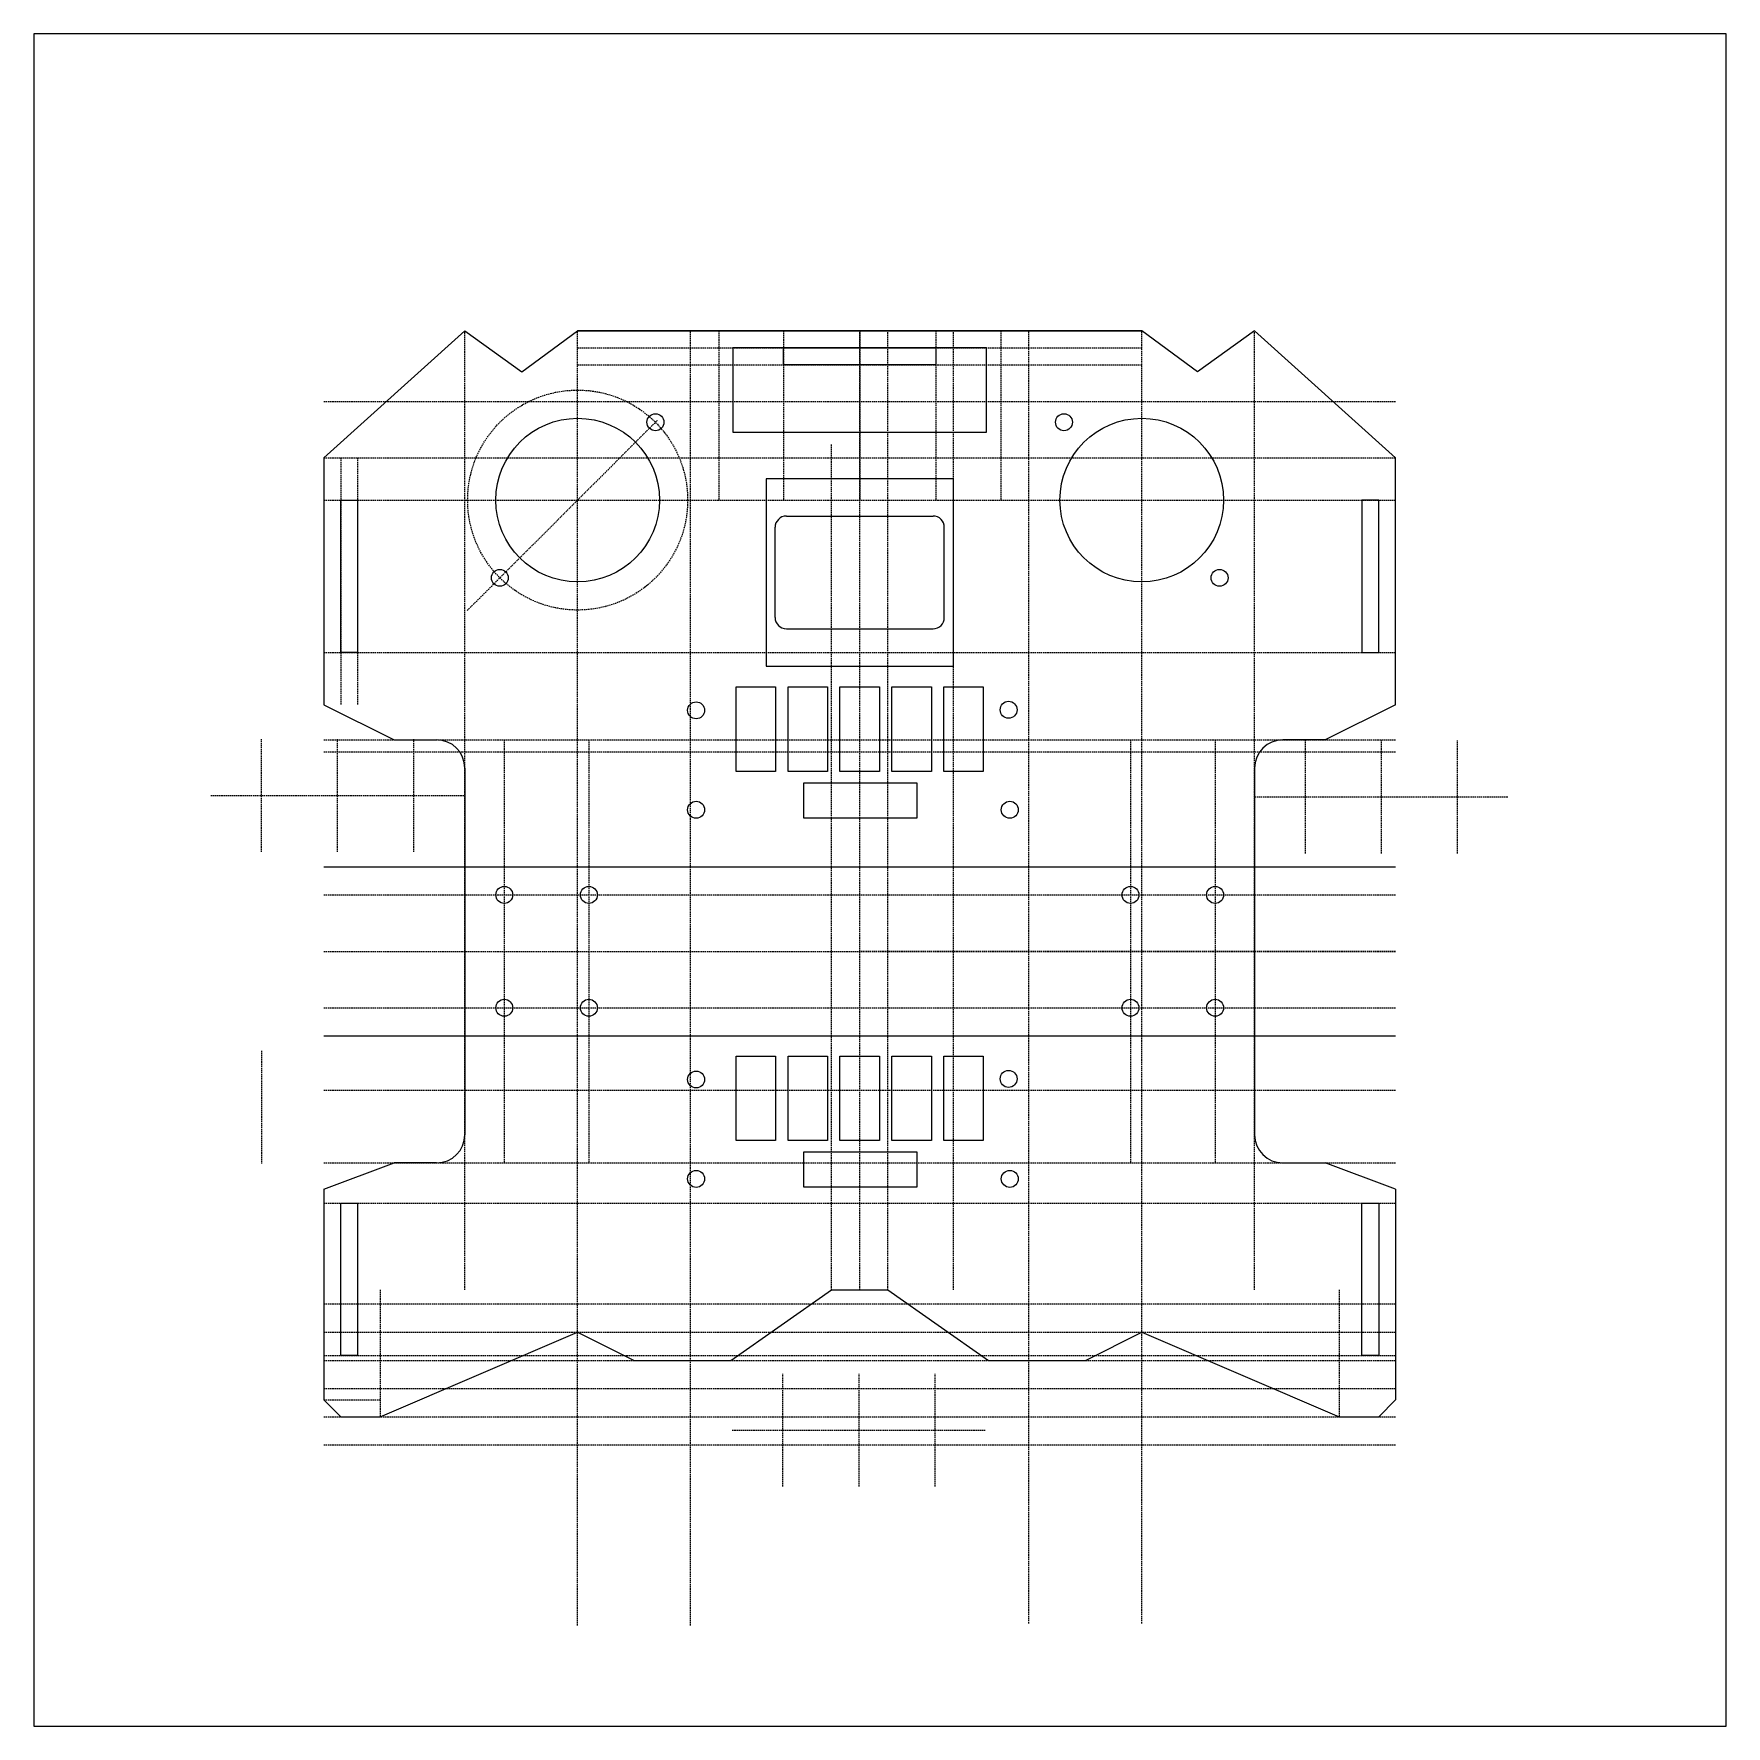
# Model space of a CAD drawing. Header units: millimetres. Extents: x -51 to 249, y -77 to 223.
import ezdxf

# ---------------------------------------------------------------- set-up
doc = ezdxf.new("R2010")
doc.units = ezdxf.units.MM
doc.header["$MEASUREMENT"] = 0
doc.linetypes.add('HIDDEN', pattern=[0.375, 0.25, -0.125])
for name, color, linetype in [('Layer1', 5, 'HIDDEN'), ('Limits', 2, 'Continuous'), ('OL', 1, 'Continuous')]:
    doc.layers.add(name, color=color, linetype=linetype)

msp = doc.modelspace()

# ---------------------------------------------------------------- linework, layer by layer
at = {"layer": 'Layer1'}
for p, q in [((25, 0), (25, 170)), ((45, -59.53), (45, 170)), ((65, -59.53), (65, 170)), ((70, 170), (70, 140)), ((81.5, 170), (81.5, 140)), ((95, 0), (95, 170)), ((95, 170), (95, 140)), ((100, 0), (100, 170)), ((108.5, 170), (108.5, 140)), ((111.6, 0), (111.6, 170)), ((120, 170), (120, 140)), ((125, -59.14), (125, 170)), ((145, -59.14), (145, 170)), ((165, 0), (165, 170)), ((45, 167), (145, 167)), ((45, 164), (145, 164)), ((0, 157.5), (190, 157.5)), ((25.4, 120.4), (59.14, 154.14)), ((90, 0), (90, 150)), ((0, 147.5), (190, 147.5)), ((0, 140), (190, 140)), ((0, 113), (190, 113)), ((-11.05, 77.62), (-11.05, 97.62)), ((0, 97.5), (190, 97.5)), ((2.45, 77.62), (2.45, 97.62)), ((15.95, 77.62), (15.95, 97.62)), ((32, 97.5), (32, 22.5)), ((47, 97.5), (47, 22.5)), ((143, 97.5), (143, 22.5)), ((158, 97.5), (158, 22.5)), ((174, 77.37), (174, 97.37)), ((187.5, 77.37), (187.5, 97.37)), ((201, 77.37), (201, 97.37)), ((0, 95.37), (190, 95.37)), ((-20.05, 87.62), (24.95, 87.62)), ((165, 87.37), (210, 87.37)), ((0, 75), (190, 75)), ((0, 70), (190, 70)), ((0, 60), (190, 60)), ((0, 60), (190, 60)), ((190, 60), (95, 60)), ((0, 50), (190, 50)), ((0, 45), (190, 45)), ((0, 45), (190, 45)), ((-11.05, 42.38), (-11.05, 22.38)), ((0, 35.38), (190, 35.38)), ((0, 22.5), (190, 22.5)), ((0, 15.38), (190, 15.38)), ((180, 0), (180, -22.5)), ((0, -2.5), (190, -2.5)), ((10, 0), (10, -22.5)), ((0, -7.5), (190, -7.5)), ((0, -11.62), (190, -11.62)), ((0, -12.5), (190, -12.5)), ((81.39, -34.89), (81.39, -14.89)), ((94.89, -34.89), (94.89, -14.89)), ((108.39, -34.89), (108.39, -14.89)), ((0, -17.5), (190, -17.5)), ((0, -19.5), (10, -19.5)), ((0, -22.5), (190, -22.5)), ((72.39, -24.89), (117.39, -24.89)), ((0, -27.5), (190, -27.5))]:
    msp.add_line(p, q, dxfattribs=at)
for points in [[(3, 147.5), (3, 103.7)], [(6, 147.5), (6, 103.7)]]:
    msp.add_lwpolyline(points, dxfattribs=at)
msp.add_circle((45, 140), 19.5, dxfattribs=at)
at = {"layer": 'Limits'}
for p, q in [((0, 75), (190, 75)), ((0, 45), (190, 45))]:
    msp.add_line(p, q, dxfattribs=at)
for points in [[(-51.4, -77.35), (248.6, -77.35), (248.6, 222.65), (-51.4, 222.65)], [(72.5, 152.01), (117.5, 152.01), (117.5, 167.01), (72.5, 167.01)], [(78.4, 110.57), (111.6, 110.57), (111.6, 143.77), (78.4, 143.77)]]:
    msp.add_lwpolyline(points, close=True, dxfattribs=at)
at = {"layer": 'OL'}
for p, q in [((0, 147.5), (25, 170)), ((25, 170), (35.11, 162.73)), ((35.11, 162.73), (45, 170)), ((45, 170), (145, 170)), ((154.89, 162.73), (145, 170)), ((165, 170), (154.89, 162.73)), ((190, 147.5), (165, 170)), ((80, 119.17), (80, 135.17)), ((82, 137.17), (108, 137.17)), ((110, 119.17), (110, 135.17)), ((82, 117.17), (108, 117.17)), ((0, 103.7), (12.5, 97.5)), ((190, 103.7), (177.5, 97.5)), ((12.5, 97.5), (20, 97.5)), ((177.5, 97.5), (170, 97.5)), ((25, 92.5), (25, 27.5)), ((165, 92.5), (165, 27.5)), ((95, 60), (95, 60)), ((0, 17.87), (12.5, 22.5)), ((20, 22.5), (12.5, 22.5)), ((170, 22.5), (177.5, 22.5)), ((190, 17.87), (177.5, 22.5)), ((0, 17.87), (0, 0)), ((190, 17.87), (190, 0)), ((0, 0), (0, -19.5)), ((72.14, -12.5), (90, 0)), ((90, 0), (100, 0)), ((100, 0), (117.86, -12.5)), ((190, 0), (190, -19.5)), ((10, -22.5), (45, -7.5)), ((45, -7.5), (55, -12.5)), ((135, -12.5), (145, -7.5)), ((145, -7.5), (180, -22.5)), ((55, -12.5), (72.14, -12.5)), ((117.86, -12.5), (135, -12.5)), ((0, -19.5), (3, -22.5)), ((187, -22.5), (190, -19.5)), ((3, -22.5), (10, -22.5)), ((180, -22.5), (187, -22.5))]:
    msp.add_line(p, q, dxfattribs=at)
for points in [[(145, 170), (45, 170)], [(0, 147.5), (0, 103.7)], [(190, 103.7), (190, 147.5)]]:
    msp.add_lwpolyline(points, dxfattribs=at)
for points in [[(81.5, 167), (108.5, 167), (108.5, 164), (81.5, 164)], [(3, 140), (6, 140), (6, 113), (3, 113)], [(187, 140), (184, 140), (184, 113), (187, 113)], [(73.1, 106.89), (80.1, 106.89), (80.1, 91.89), (73.1, 91.89)], [(82.3, 106.89), (89.3, 106.89), (89.3, 91.89), (82.3, 91.89)], [(91.5, 106.89), (98.5, 106.89), (98.5, 91.89), (91.5, 91.89)], [(100.7, 106.89), (107.7, 106.89), (107.7, 91.89), (100.7, 91.89)], [(109.9, 106.89), (116.9, 106.89), (116.9, 91.89), (109.9, 91.89)], [(85.12, 89.88), (105.1, 89.88), (105.1, 83.63), (85.12, 83.63)], [(73.1, 41.45), (80.1, 41.45), (80.1, 26.45), (73.1, 26.45)], [(82.3, 41.45), (89.3, 41.45), (89.3, 26.45), (82.3, 26.45)], [(91.5, 41.45), (98.5, 41.45), (98.5, 26.45), (91.5, 26.45)], [(100.7, 41.45), (107.7, 41.45), (107.7, 26.45), (100.7, 26.45)], [(109.9, 41.45), (116.9, 41.45), (116.9, 26.45), (109.9, 26.45)], [(85.12, 24.44), (105.1, 24.44), (105.1, 18.19), (85.12, 18.19)], [(3, 15.38), (6, 15.38), (6, -11.62), (3, -11.62)], [(184, 15.38), (187, 15.38), (187, -11.62), (184, -11.62)]]:
    msp.add_lwpolyline(points, close=True, dxfattribs=at)
for centre, radius in [((45, 140), 14.5), ((58.79, 153.79), 1.5), ((131.21, 153.79), 1.5), ((145, 140), 14.5), ((31.21, 126.21), 1.5), ((158.79, 126.21), 1.5), ((66, 102.73), 1.5), ((121.4, 102.83), 1.5), ((66, 85.11), 1.5), ((121.6, 85.11), 1.5), ((32, 70), 1.5), ((47, 70), 1.5), ((143, 70), 1.5), ((158, 70), 1.5), ((32, 50), 1.5), ((47, 50), 1.5), ((143, 50), 1.5), ((158, 50), 1.5), ((66, 37.29), 1.5), ((121.4, 37.39), 1.5), ((66, 19.66), 1.5), ((121.6, 19.66), 1.5)]:
    msp.add_circle(centre, radius, dxfattribs=at)
for centre, radius, start, end in [((82, 135.17), 2, 90, 180), ((108, 135.17), 2, 360, 90), ((82, 119.17), 2, 180, 270), ((108, 119.17), 2, 270, 360), ((20, 92.5), 5, 0, 90), ((170, 92.5), 5, 90, 180), ((20, 27.5), 5, 270, 0), ((170, 27.5), 5, 180, 270)]:
    msp.add_arc(centre, radius, start, end, dxfattribs=at)

doc.saveas('drawing.dxf')
